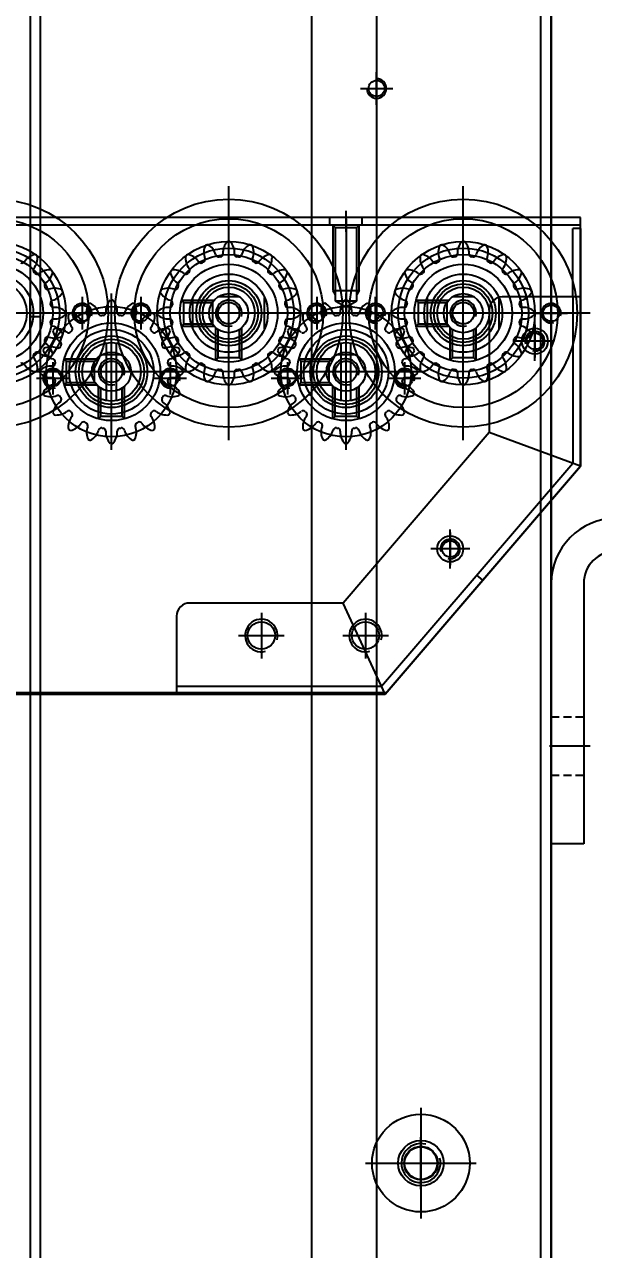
# Model space of a CAD drawing. Header units: inches. Extents: x 0 to 77285, y -118 to 40065.
# Drawn here: x 16984.3 to 17071.6, y 25537.3 to 25725.4 of the extents above; entities that cross this region are included whole.
import ezdxf

# ---------------------------------------------------------------- set-up
doc = ezdxf.new("R2010")
doc.units = ezdxf.units.IN
doc.header["$LTSCALE"] = 5
doc.header["$MEASUREMENT"] = 0
doc.linetypes.add('CENTER', pattern=[2, 1.25, -0.25, 0.25, -0.25])
doc.linetypes.add('HIDDEN', pattern=[0.375, 0.25, -0.125])
for name, color, linetype in [('11', 1, 'CENTER'), ('22', 2, 'HIDDEN'), ('A', 8, 'Continuous')]:
    doc.layers.add(name, color=color, linetype=linetype)
doc.styles.add('SCI', font='')
doc.styles.get('SCI').set_extended_font_data('Gulim')
doc.dimstyles.new('SCH', dxfattribs={"dimtxt": 2.5, "dimasz": 2, "dimexe": 1.25, "dimexo": 0.625, "dimtad": 1, "dimdec": 8, "dimtxsty": 'SCI', "dimcen": 2.5, "dimclrd": 4, "dimclre": 4, "dimclrt": 7, "dimadec": 8, "dimazin": 2, "dimtfac": 1, "dimtdec": 8, "dimtmove": 0, "dimatfit": 3, "dimfxl": 1, "dimarcsym": 0})

# ---------------------------------------------------------------- blocks, each defined once
blk = doc.blocks.new('A$Cc399747e')
at = {"ltscale": 5}
for p, q in [((218.29, 33), (218.29, 1419)), ((218.29, 1381), (218.29, 71)), ((219.89, 1381), (219.89, 71)), ((298.29, 71), (298.29, 1381)), ((245.09, 71), (245.09, 1111)), ((296.69, 1101), (296.69, 71)), ((255.09, 71), (255.09, 1096)), ((238.29, 717.5), (238.29, 734.5)), ((238.29, 730), (238.29, 722)), ((246.79, 726), (229.79, 726)), ((242.29, 726), (234.29, 726)), ((298.29, 596), (296.69, 596)), ((245.09, 563.5), (245.09, 558.5)), ((247.59, 561), (242.59, 561))]:
    blk.add_line(p, q, dxfattribs=at)
at = {"ltscale": 3}
for p, q in [((243.79, 654), (213.79, 619)), ((243.63, 653.8), (302.8, 653.8)), ((1040.8, 654), (243.8, 654)), ((246.79, 641.5), (246.79, 648.5)), ((262.79, 641.5), (262.79, 648.5)), ((250.29, 645), (243.29, 645)), ((266.29, 645), (259.29, 645)), ((213.79, 619), (213.79, 582)), ((213.79, 619), (213.79, 580.8)), ((249.79, 612), (249.79, 597)), ((285.79, 612), (285.79, 597)), ((231.79, 608.5), (231.79, 582.5)), ((240.79, 603), (240.79, 608)), ((258.79, 603), (258.79, 608)), ((267.79, 608.5), (267.79, 582.5)), ((276.79, 603), (276.79, 608)), ((294.8, 603), (294.8, 608)), ((243.29, 605.5), (238.29, 605.5)), ((242.29, 604.5), (257.29, 604.5)), ((261.29, 605.5), (256.29, 605.5)), ((279.29, 605.5), (274.29, 605.5)), ((278.3, 604.5), (293.3, 604.5)), ((297.3, 605.5), (292.3, 605.5)), ((218.29, 593), (218.29, 598)), ((245.29, 593), (245.29, 598)), ((254.29, 593), (254.29, 598)), ((281.29, 593), (281.29, 598)), ((290.3, 593), (290.3, 598)), ((220.79, 595.5), (215.79, 595.5)), ((218.79, 595.5), (244.79, 595.5)), ((247.79, 595.5), (242.79, 595.5)), ((249.79, 594.55), (248.14, 593.6)), ((249.79, 581), (249.79, 595.55)), ((251.44, 593.6), (249.79, 594.55)), ((256.79, 595.5), (251.79, 595.5)), ((254.79, 595.5), (280.79, 595.5)), ((283.79, 595.5), (278.79, 595.5)), ((292.8, 595.5), (287.8, 595.5)), ((290.8, 595.5), (316.8, 595.5)), ((247.79, 592), (248.14, 592.61)), ((251.44, 593.6), (248.14, 593.6)), ((248.14, 593.6), (248.14, 582.35)), ((251.44, 582.35), (251.44, 593.6)), ((251.79, 592), (251.44, 592.61)), ((251.79, 592), (247.79, 592)), ((247.79, 592), (247.79, 582)), ((251.79, 582), (251.79, 592)), ((213.8, 582), (1040.8, 582)), ((213.8, 582), (1040.8, 582)), ((248.14, 582.35), (247.79, 582)), ((251.44, 582.35), (248.14, 582.35)), ((251.79, 582), (251.44, 582.35)), ((213.8, 580.8), (1040.8, 580.8))]:
    blk.add_line(p, q, dxfattribs=at)
for p, q in [((213.79, 619), (243.79, 654)), ((243.62, 653.8), (213.79, 619)), ((214.99, 618.56), (244.34, 652.8)), ((243.79, 654), (250.23, 640)), ((243.79, 654), (275.79, 654)), ((244.34, 652.8), (275.79, 652.8)), ((275.79, 642), (275.79, 654)), ((227.79, 613.82), (250.23, 640)), ((250.23, 640), (273.79, 640)), ((228.79, 636.49), (229.7, 635.71)), ((233.79, 634.7), (233.79, 628.7)), ((233.79, 629.2), (233.79, 634.2)), ((230.79, 631.7), (236.79, 631.7)), ((231.29, 631.7), (236.29, 631.7)), ((213.79, 619), (227.79, 613.82)), ((213.79, 582.5), (213.79, 619)), ((214.99, 593), (214.99, 618.56)), ((249.79, 616.5), (249.79, 592.5)), ((285.79, 616.5), (285.79, 592.5)), ((227.79, 595), (227.79, 613.82)), ((231.79, 615), (231.79, 576)), ((267.79, 615), (267.79, 576)), ((247.79, 611.73), (247.79, 606.74)), ((247.79, 611.73), (248.14, 611.38)), ((248.14, 611.38), (251.44, 611.38)), ((248.14, 611.38), (248.14, 607.09)), ((251.79, 611.73), (251.44, 611.38)), ((251.44, 611.38), (251.44, 607.09)), ((251.79, 611.73), (251.79, 606.74)), ((283.79, 611.73), (283.79, 606.74)), ((283.79, 611.73), (284.14, 611.38)), ((284.14, 611.38), (287.44, 611.38)), ((284.14, 611.38), (284.14, 607.09)), ((287.79, 611.73), (287.44, 611.38)), ((287.44, 611.38), (287.44, 607.09)), ((287.79, 611.73), (287.79, 606.74)), ((249.79, 610), (249.79, 599)), ((285.79, 610), (285.79, 599)), ((249.04, 608.94), (249.04, 600.06)), ((250.54, 608.94), (250.54, 600.06)), ((285.04, 608.94), (285.04, 600.06)), ((286.54, 608.94), (286.54, 600.06)), ((231.79, 607.5), (231.79, 583.5)), ((248.14, 607.09), (247.79, 606.74)), ((248.14, 607.09), (248.27, 607.09)), ((251.31, 607.09), (251.44, 607.09)), ((251.44, 607.09), (251.79, 606.74)), ((257.02, 606.5), (252.03, 606.5)), ((252.38, 606.15), (252.03, 606.5)), ((252.38, 606.15), (252.38, 606.02)), ((256.67, 606.15), (252.38, 606.15)), ((252.43, 603.08), (252.43, 605.92)), ((257.02, 606.5), (256.67, 606.15)), ((256.67, 606.15), (256.67, 602.85)), ((267.79, 607.5), (267.79, 583.5)), ((284.14, 607.09), (283.79, 606.74)), ((284.14, 607.09), (284.27, 607.09)), ((287.31, 607.09), (287.44, 607.09)), ((287.44, 607.09), (287.79, 606.74)), ((293.03, 606.5), (288.03, 606.5)), ((288.38, 606.15), (288.03, 606.5)), ((288.38, 606.15), (288.38, 606.02)), ((292.68, 606.15), (288.38, 606.15)), ((288.44, 603.08), (288.44, 605.92)), ((293.03, 606.5), (292.68, 606.15)), ((292.68, 606.15), (292.68, 602.85)), ((237.79, 604.5), (261.79, 604.5)), ((244.29, 604.5), (255.29, 604.5)), ((273.8, 604.5), (297.8, 604.5)), ((280.3, 604.5), (291.3, 604.5)), ((220.79, 602.8), (220.79, 596.8)), ((220.79, 597.3), (220.79, 602.3)), ((229.79, 602.73), (229.79, 597.74)), ((229.79, 602.73), (230.14, 602.38)), ((230.14, 602.38), (233.44, 602.38)), ((230.14, 602.38), (230.14, 598.09)), ((233.79, 602.73), (233.44, 602.38)), ((233.44, 602.38), (233.44, 598.09)), ((233.79, 602.73), (233.79, 597.74)), ((252.38, 602.85), (252.03, 602.5)), ((257.02, 602.5), (252.03, 602.5)), ((252.38, 602.98), (252.38, 602.85)), ((256.67, 602.85), (252.38, 602.85)), ((257.02, 602.5), (256.67, 602.85)), ((265.79, 602.73), (265.79, 597.74)), ((265.79, 602.73), (266.14, 602.38)), ((266.14, 602.38), (269.44, 602.38)), ((266.14, 602.38), (266.14, 598.09)), ((269.79, 602.73), (269.44, 602.38)), ((269.44, 602.38), (269.44, 598.09)), ((269.79, 602.73), (269.79, 597.74)), ((288.38, 602.85), (288.03, 602.5)), ((293.03, 602.5), (288.03, 602.5)), ((288.38, 602.98), (288.38, 602.85)), ((292.68, 602.85), (288.38, 602.85)), ((293.03, 602.5), (292.68, 602.85)), ((251.22, 601.86), (248.37, 601.86)), ((287.22, 601.86), (284.37, 601.86)), ((217.79, 599.8), (223.79, 599.8)), ((218.29, 599.8), (223.29, 599.8)), ((226.29, 597.9), (226.29, 593.1)), ((230.14, 598.09), (229.79, 597.74)), ((230.14, 598.09), (230.27, 598.09)), ((233.31, 598.09), (233.44, 598.09)), ((233.44, 598.09), (233.79, 597.74)), ((239.02, 597.5), (234.03, 597.5)), ((234.38, 597.15), (234.03, 597.5)), ((234.29, 593.84), (234.29, 597.16)), ((234.38, 597.15), (234.38, 597.02)), ((238.67, 597.15), (234.38, 597.15)), ((237.29, 597.9), (237.29, 593.1)), ((239.02, 597.5), (238.67, 597.15)), ((238.67, 597.15), (238.67, 593.85)), ((262.29, 597.9), (262.29, 593.1)), ((266.14, 598.09), (265.79, 597.74)), ((266.14, 598.09), (266.27, 598.09)), ((269.31, 598.09), (269.44, 598.09)), ((269.44, 598.09), (269.79, 597.74)), ((275.02, 597.5), (270.03, 597.5)), ((270.38, 597.15), (270.03, 597.5)), ((270.29, 593.84), (270.29, 597.16)), ((270.38, 597.15), (270.38, 597.02)), ((274.67, 597.15), (270.38, 597.15)), ((273.29, 597.9), (273.29, 593.1)), ((275.02, 597.5), (274.67, 597.15)), ((274.67, 597.15), (274.67, 593.85)), ((298.3, 597.9), (298.3, 593.1)), ((212.29, 595.5), (251.29, 595.5)), ((219.79, 595.5), (243.79, 595.5)), ((248.29, 595.5), (287.29, 595.5)), ((255.79, 595.5), (279.79, 595.5)), ((284.3, 595.5), (323.3, 595.5)), ((291.8, 595.5), (315.8, 595.5)), ((213.79, 593), (225.79, 593)), ((214.99, 593), (214.99, 582.5)), ((230.13, 593), (233.45, 593)), ((234.38, 593.85), (234.03, 593.5)), ((239.02, 593.5), (234.03, 593.5)), ((234.38, 593.98), (234.38, 593.85)), ((238.67, 593.85), (234.38, 593.85)), ((239.02, 593.5), (238.67, 593.85)), ((266.13, 593), (269.45, 593)), ((270.38, 593.85), (270.03, 593.5)), ((275.02, 593.5), (270.03, 593.5)), ((270.38, 593.98), (270.38, 593.85)), ((274.67, 593.85), (270.38, 593.85)), ((275.02, 593.5), (274.67, 593.85)), ((213.79, 582.5), (214.99, 582.5)), ((247.29, 582), (247.29, 580.8)), ((249.79, 583), (249.79, 579.8)), ((252.29, 582), (252.29, 580.8))]:
    blk.add_line(p, q)
at = {"ltscale": 5}
for centre, radius in [((238.29, 726), 7.5), ((238.29, 726), 3.5), ((238.29, 726), 2.58), ((238.29, 726), 2.5), ((245.09, 561), 1.23)]:
    blk.add_circle(centre, radius, dxfattribs=at)
at = {"ltscale": 3}
for centre, radius in [((246.79, 645), 2.1), ((262.79, 645), 2.1), ((249.79, 604.5), 6.5), ((249.79, 604.5), 5.5), ((285.8, 604.5), 6.5), ((285.8, 604.5), 5.5), ((231.79, 595.5), 11), ((240.79, 605.5), 1.25), ((267.79, 595.5), 11), ((258.79, 605.5), 1.25), ((276.79, 605.5), 1.25), ((303.8, 595.5), 11), ((294.8, 605.5), 1.25), ((231.79, 595.5), 9), ((267.79, 595.5), 9), ((303.8, 595.5), 9), ((218.29, 595.5), 1.25), ((245.29, 595.5), 1.25), ((254.29, 595.5), 1.25), ((281.29, 595.5), 1.25), ((290.3, 595.5), 1.25)]:
    blk.add_circle(centre, radius, dxfattribs=at)
for centre, radius in [((233.79, 631.7), 2), ((233.79, 631.7), 1.25), ((249.79, 604.5), 10), ((285.8, 604.5), 10), ((231.79, 595.5), 17.5), ((249.79, 604.5), 7.5), ((267.79, 595.5), 17.5), ((285.8, 604.5), 7.5), ((303.8, 595.5), 17.5), ((231.79, 595.5), 14.5), ((249.79, 604.5), 5), ((267.79, 595.5), 14.5), ((285.8, 604.5), 5), ((303.8, 595.5), 14.5), ((249.79, 604.5), 4.5), ((249.79, 604.5), 4.5), ((285.8, 604.5), 4.5), ((285.8, 604.5), 4.5), ((249.79, 604.5), 3), ((249.79, 604.5), 3), ((249.79, 604.5), 1.65), ((285.8, 604.5), 3), ((285.8, 604.5), 3), ((285.79, 604.5), 1.65), ((231.79, 595.5), 10), ((267.79, 595.5), 10), ((303.8, 595.5), 10), ((231.79, 595.5), 7.5), ((267.79, 595.5), 7.5), ((303.8, 595.5), 7.5), ((220.79, 599.8), 2), ((220.79, 599.8), 1.25), ((231.79, 595.5), 6), ((231.79, 595.5), 5), ((231.79, 595.5), 4.5), ((267.79, 595.5), 6), ((267.79, 595.5), 5), ((267.79, 595.5), 4.5), ((303.8, 595.5), 6), ((303.8, 595.5), 5), ((231.79, 595.5), 4), ((231.79, 595.5), 3), ((231.79, 595.5), 3), ((267.79, 595.5), 4), ((267.79, 595.5), 3), ((267.79, 595.5), 3), ((231.79, 595.5), 1.65), ((267.79, 595.5), 1.65)]:
    blk.add_circle(centre, radius)
at = {"ltscale": 5}
for centre, radius, start, end in [((238.29, 726), 3, 255, 195), ((245.09, 561), 1.5, 0, 270)]:
    blk.add_arc(centre, radius, start, end, dxfattribs=at)
at = {"ltscale": 3}
for centre, radius in [((246.79, 645), 2.5), ((262.79, 645), 2.5), ((240.79, 605.5), 1.5), ((258.79, 605.5), 1.5), ((276.79, 605.5), 1.5), ((294.8, 605.5), 1.5), ((218.29, 595.5), 1.5), ((245.29, 595.5), 1.5), ((254.29, 595.5), 1.5), ((281.29, 595.5), 1.5), ((290.3, 595.5), 1.5)]:
    blk.add_arc(centre, radius, 165, 105, dxfattribs=at)
for centre, radius, start, end in [((273.79, 642), 2, 270, 0), ((233.79, 631.7), 1.5, 75, 15), ((251.4, 613.76), 2.5, 135.8655, 183.1579), ((249.79, 604.5), 11, 90, 90.9494), ((249.79, 604.5), 11, 89.0506, 90), ((248.18, 613.76), 2.5, 356.8421, 44.1345), ((287.4, 613.76), 2.5, 135.8655, 183.1579), ((285.79, 604.5), 11, 90, 90.9494), ((285.79, 604.5), 11, 89.0506, 90), ((284.18, 613.76), 2.5, 356.8421, 44.1345), ((245.65, 612.94), 2.5, 171.8655, 219.1579), ((249.79, 604.5), 11, 126, 126.9494), ((249.79, 604.5), 11, 125.0506, 126), ((243.05, 611.04), 2.5, 32.8421, 80.1345), ((248.46, 613.8), 2.5, 153.8655, 201.1579), ((249.79, 604.5), 11, 108, 108.9494), ((249.79, 604.5), 11, 107.0506, 108), ((245.4, 612.81), 2.5, 14.8421, 62.1345), ((248.24, 613.56), 0.442, 194.8421, 279.711), ((249.79, 604.5), 8.75, 98.289, 99), ((248.47, 613.6), 0.442, 278.289, 3.1579), ((251.12, 613.6), 0.442, 176.8421, 261.711), ((249.79, 604.5), 8.75, 81, 81.711), ((251.34, 613.56), 0.442, 260.289, 345.1579), ((254.19, 612.81), 2.5, 117.8655, 165.1579), ((249.79, 604.5), 11, 72, 72.9494), ((249.79, 604.5), 11, 71.0506, 72), ((251.12, 613.8), 2.5, 338.8421, 26.1345), ((256.54, 611.04), 2.5, 99.8655, 147.1579), ((253.93, 612.94), 2.5, 320.8421, 8.1345), ((249.79, 604.5), 11, 54, 54.9494), ((249.79, 604.5), 11, 53.0506, 54), ((281.65, 612.94), 2.5, 171.8655, 219.1579), ((285.79, 604.5), 11, 126, 126.9494), ((285.79, 604.5), 11, 125.0506, 126), ((279.05, 611.04), 2.5, 32.8421, 80.1345), ((284.46, 613.8), 2.5, 153.8655, 201.1579), ((285.79, 604.5), 11, 108, 108.9494), ((285.79, 604.5), 11, 107.0506, 108), ((281.4, 612.81), 2.5, 14.8421, 62.1345), ((284.24, 613.56), 0.442, 194.8421, 279.711), ((285.79, 604.5), 8.75, 98.289, 99), ((284.47, 613.6), 0.442, 278.289, 3.1579), ((287.12, 613.6), 0.442, 176.8421, 261.711), ((285.79, 604.5), 8.75, 81, 81.711), ((287.34, 613.56), 0.442, 260.289, 345.1579), ((290.19, 612.81), 2.5, 117.8655, 165.1579), ((285.8, 604.5), 11, 72, 72.9494), ((285.8, 604.5), 11, 71.0506, 72), ((287.12, 613.8), 2.5, 338.8421, 26.1345), ((292.54, 611.04), 2.5, 99.8655, 147.1579), ((289.93, 612.94), 2.5, 320.8421, 8.1345), ((285.8, 604.5), 11, 54, 54.9494), ((285.8, 604.5), 11, 53.0506, 54), ((243.37, 611.08), 0.442, 314.289, 39.1579), ((245.52, 612.64), 0.442, 212.8421, 297.711), ((249.79, 604.5), 8.75, 117, 117.711), ((249.79, 604.5), 8.75, 116.289, 117), ((245.72, 612.74), 0.442, 296.289, 21.1579), ((249.79, 604.5), 8.75, 99, 99.711), ((249.79, 604.5), 8.75, 80.289, 81), ((253.86, 612.74), 0.442, 158.8421, 243.711), ((249.79, 604.5), 8.75, 63, 63.711), ((249.79, 604.5), 8.75, 62.289, 63), ((254.07, 612.64), 0.442, 242.289, 327.1579), ((256.21, 611.08), 0.442, 140.8421, 225.711), ((279.37, 611.08), 0.442, 314.289, 39.1579), ((281.52, 612.64), 0.442, 212.8421, 297.711), ((285.79, 604.5), 8.75, 117, 117.711), ((285.79, 604.5), 8.75, 116.289, 117), ((281.72, 612.74), 0.442, 296.289, 21.1579), ((285.79, 604.5), 8.75, 99, 99.711), ((285.79, 604.5), 8.75, 80.289, 81), ((289.87, 612.74), 0.442, 158.8421, 243.711), ((285.8, 604.5), 8.75, 63, 63.711), ((285.8, 604.5), 8.75, 62.289, 63), ((290.07, 612.64), 0.442, 242.289, 327.1579), ((292.22, 611.08), 0.442, 140.8421, 225.711), ((249.79, 604.5), 11, 144, 144.9494), ((243.25, 611.25), 2.5, 189.8655, 237.1579), ((249.79, 604.5), 11, 143.0506, 144), ((241.35, 608.64), 2.5, 50.8421, 98.1345), ((243.21, 610.92), 0.442, 230.8421, 315.711), ((249.79, 604.5), 8.75, 135, 135.711), ((249.79, 604.5), 8.75, 134.289, 135), ((249.79, 604.5), 8.75, 45, 45.711), ((249.79, 604.5), 8.75, 44.289, 45), ((256.37, 610.92), 0.442, 224.289, 309.1579), ((258.23, 608.64), 2.5, 81.8655, 129.1579), ((256.33, 611.25), 2.5, 302.8421, 350.1345), ((249.79, 604.5), 11, 36, 36.9494), ((249.79, 604.5), 11, 35.0506, 36), ((285.79, 604.5), 11, 144, 144.9494), ((279.25, 611.25), 2.5, 189.8655, 237.1579), ((285.79, 604.5), 11, 143.0506, 144), ((277.35, 608.64), 2.5, 50.8421, 98.1345), ((279.21, 610.92), 0.442, 230.8421, 315.711), ((285.79, 604.5), 8.75, 135, 135.711), ((285.79, 604.5), 8.75, 134.289, 135), ((285.8, 604.5), 8.75, 45, 45.711), ((285.8, 604.5), 8.75, 44.289, 45), ((292.38, 610.92), 0.442, 224.289, 309.1579), ((294.23, 608.64), 2.5, 81.8655, 129.1579), ((292.34, 611.25), 2.5, 302.8421, 350.1345), ((285.8, 604.5), 11, 36, 36.9494), ((285.8, 604.5), 11, 35.0506, 36), ((249.79, 604.5), 11, 162, 162.9494), ((241.49, 608.89), 2.5, 207.8655, 255.1579), ((249.79, 604.5), 11, 161.0506, 162), ((240.49, 605.83), 2.5, 68.8421, 116.1345), ((241.55, 608.57), 0.442, 248.8421, 333.711), ((241.65, 608.77), 0.442, 332.289, 57.1579), ((249.79, 604.5), 8.75, 153, 153.711), ((249.79, 604.5), 8.75, 152.289, 153), ((257.93, 608.77), 0.442, 122.8421, 207.711), ((249.79, 604.5), 8.75, 27, 27.711), ((249.79, 604.5), 8.75, 26.289, 27), ((258.03, 608.57), 0.442, 206.289, 291.1579), ((259.09, 605.83), 2.5, 63.8655, 111.1579), ((258.1, 608.89), 2.5, 284.8421, 332.1345), ((249.79, 604.5), 11, 18, 18.9494), ((249.79, 604.5), 11, 17.0506, 18), ((285.79, 604.5), 11, 162, 162.9494), ((277.49, 608.89), 2.5, 207.8655, 255.1579), ((285.79, 604.5), 11, 161.0506, 162), ((276.49, 605.83), 2.5, 68.8421, 116.1345), ((277.55, 608.57), 0.442, 248.8421, 333.711), ((277.65, 608.77), 0.442, 332.289, 57.1579), ((285.79, 604.5), 8.75, 153, 153.711), ((285.79, 604.5), 8.75, 152.289, 153), ((293.93, 608.77), 0.442, 122.8421, 207.711), ((285.8, 604.5), 8.75, 27, 27.711), ((285.8, 604.5), 8.75, 26.289, 27), ((294.04, 608.57), 0.442, 206.289, 291.1579), ((295.1, 605.83), 2.5, 63.8655, 111.1579), ((294.1, 608.89), 2.5, 284.8421, 332.1345), ((285.8, 604.5), 11, 18, 18.9494), ((285.8, 604.5), 11, 17.0506, 18), ((230.46, 604.8), 2.5, 153.8655, 201.1579), ((231.79, 595.5), 11, 108, 108.9494), ((231.79, 595.5), 11, 107.0506, 108), ((227.4, 603.81), 2.5, 14.8421, 62.1345), ((233.4, 604.76), 2.5, 135.8655, 183.1579), ((231.79, 595.5), 11, 90, 90.9494), ((231.79, 595.5), 11, 89.0506, 90), ((230.18, 604.76), 2.5, 356.8421, 44.1345), ((236.19, 603.81), 2.5, 117.8655, 165.1579), ((231.79, 595.5), 11, 72, 72.9494), ((231.79, 595.5), 11, 71.0506, 72), ((233.12, 604.8), 2.5, 338.8421, 26.1345), ((240.7, 605.83), 0.442, 266.8421, 351.711), ((240.73, 606.05), 0.442, 350.289, 75.1579), ((249.79, 604.5), 8.75, 171, 171.711), ((249.79, 604.5), 8.75, 170.289, 171), ((249.79, 604.5), 2, 165, 105), ((258.85, 606.05), 0.442, 104.8421, 189.711), ((249.79, 604.5), 8.75, 9, 9.711), ((249.79, 604.5), 8.75, 8.289, 9), ((258.89, 605.83), 0.442, 188.289, 273.1579), ((266.46, 604.8), 2.5, 153.8655, 201.1579), ((267.79, 595.5), 11, 108, 108.9494), ((267.79, 595.5), 11, 107.0506, 108), ((263.4, 603.81), 2.5, 14.8421, 62.1345), ((269.4, 604.76), 2.5, 135.8655, 183.1579), ((267.79, 595.5), 11, 90, 90.9494), ((267.79, 595.5), 11, 89.0506, 90), ((266.18, 604.76), 2.5, 356.8421, 44.1345), ((272.19, 603.81), 2.5, 117.8655, 165.1579), ((267.79, 595.5), 11, 72, 72.9494), ((267.79, 595.5), 11, 71.0506, 72), ((269.12, 604.8), 2.5, 338.8421, 26.1345), ((276.7, 605.83), 0.442, 266.8421, 351.711), ((276.73, 606.05), 0.442, 350.289, 75.1579), ((285.79, 604.5), 8.75, 171, 171.711), ((285.79, 604.5), 8.75, 170.289, 171), ((285.79, 604.5), 2, 165, 105), ((294.86, 606.05), 0.442, 104.8421, 189.711), ((285.8, 604.5), 8.75, 9, 9.711), ((285.8, 604.5), 8.75, 8.289, 9), ((294.89, 605.83), 0.442, 188.289, 273.1579), ((227.65, 603.94), 2.5, 171.8655, 219.1579), ((231.79, 595.5), 11, 126, 126.9494), ((231.79, 595.5), 11, 125.0506, 126), ((225.05, 602.04), 2.5, 32.8421, 80.1345), ((227.72, 603.74), 0.442, 296.289, 21.1579), ((230.24, 604.56), 0.442, 194.8421, 279.711), ((231.79, 595.5), 8.75, 99, 99.711), ((231.79, 595.5), 8.75, 98.289, 99), ((230.47, 604.6), 0.442, 278.289, 3.1579), ((233.12, 604.6), 0.442, 176.8421, 261.711), ((231.79, 595.5), 8.75, 81, 81.711), ((231.79, 595.5), 8.75, 80.289, 81), ((233.34, 604.56), 0.442, 260.289, 345.1579), ((235.86, 603.74), 0.442, 158.8421, 243.711), ((238.54, 602.04), 2.5, 99.8655, 147.1579), ((235.93, 603.94), 2.5, 320.8421, 8.1345), ((231.79, 595.5), 11, 54, 54.9494), ((231.79, 595.5), 11, 53.0506, 54), ((240.53, 602.89), 2.5, 86.8421, 134.1345), ((249.79, 604.5), 11, 179.0506, 180), ((249.79, 604.5), 11, 180, 180.9494), ((240.53, 606.11), 2.5, 225.8655, 273.1579), ((259.05, 602.89), 2.5, 45.8655, 93.1579), ((259.05, 606.11), 2.5, 266.8421, 314.1345), ((249.79, 604.5), 11, 360, 0.9494), ((249.79, 604.5), 11, 359.0506, 0), ((263.65, 603.94), 2.5, 171.8655, 219.1579), ((267.79, 595.5), 11, 126, 126.9494), ((267.79, 595.5), 11, 125.0506, 126), ((261.05, 602.04), 2.5, 32.8421, 80.1345), ((263.72, 603.74), 0.442, 296.289, 21.1579), ((266.24, 604.56), 0.442, 194.8421, 279.711), ((267.79, 595.5), 8.75, 99, 99.711), ((267.79, 595.5), 8.75, 98.289, 99), ((266.47, 604.6), 0.442, 278.289, 3.1579), ((269.12, 604.6), 0.442, 176.8421, 261.711), ((267.79, 595.5), 8.75, 81, 81.711), ((267.79, 595.5), 8.75, 80.289, 81), ((269.34, 604.56), 0.442, 260.289, 345.1579), ((271.86, 603.74), 0.442, 158.8421, 243.711), ((274.54, 602.04), 2.5, 99.8655, 147.1579), ((271.93, 603.94), 2.5, 320.8421, 8.1345), ((267.79, 595.5), 11, 54, 54.9494), ((267.79, 595.5), 11, 53.0506, 54), ((276.53, 602.89), 2.5, 86.8421, 134.1345), ((285.79, 604.5), 11, 179.0506, 180), ((285.79, 604.5), 11, 180, 180.9494), ((276.53, 606.11), 2.5, 225.8655, 273.1579), ((295.05, 602.89), 2.5, 45.8655, 93.1579), ((295.05, 606.11), 2.5, 266.8421, 314.1345), ((285.8, 604.5), 11, 360, 0.9494), ((285.8, 604.5), 11, 359.0506, 0), ((299.66, 603.94), 2.5, 171.8655, 219.1579), ((303.8, 595.5), 11, 126, 126.9494), ((303.8, 595.5), 11, 125.0506, 126), ((297.05, 602.04), 2.5, 32.8421, 80.1345), ((231.79, 595.5), 11, 144, 144.9494), ((231.79, 595.5), 11, 143.0506, 144), ((223.35, 599.64), 2.5, 50.8421, 98.1345), ((225.37, 602.08), 0.442, 314.289, 39.1579), ((227.52, 603.64), 0.442, 212.8421, 297.711), ((231.79, 595.5), 8.75, 117, 117.711), ((231.79, 595.5), 8.75, 116.289, 117), ((231.79, 595.5), 8.75, 63, 63.711), ((231.79, 595.5), 8.75, 62.289, 63), ((236.07, 603.64), 0.442, 242.289, 327.1579), ((238.21, 602.08), 0.442, 140.8421, 225.711), ((240.23, 599.64), 2.5, 81.8655, 129.1579), ((241.49, 600.11), 2.5, 104.8421, 152.1345), ((231.79, 595.5), 11, 36, 36.9494), ((240.7, 603.17), 0.442, 8.289, 93.1579), ((231.79, 595.5), 11, 35.0506, 36), ((240.73, 602.95), 0.442, 284.8421, 9.711), ((249.79, 604.5), 8.75, 188.289, 189), ((249.79, 604.5), 8.75, 189, 189.711), ((258.85, 602.95), 0.442, 170.289, 255.1579), ((249.79, 604.5), 8.75, 350.289, 351), ((249.79, 604.5), 8.75, 351, 351.711), ((258.89, 603.17), 0.442, 86.8421, 171.711), ((258.1, 600.11), 2.5, 27.8655, 75.1579), ((267.79, 595.5), 11, 144, 144.9494), ((267.79, 595.5), 11, 143.0506, 144), ((259.35, 599.64), 2.5, 50.8421, 98.1345), ((261.37, 602.08), 0.442, 314.289, 39.1579), ((263.52, 603.64), 0.442, 212.8421, 297.711), ((267.79, 595.5), 8.75, 117, 117.711), ((267.79, 595.5), 8.75, 116.289, 117), ((267.79, 595.5), 8.75, 63, 63.711), ((267.79, 595.5), 8.75, 62.289, 63), ((272.07, 603.64), 0.442, 242.289, 327.1579), ((274.21, 602.08), 0.442, 140.8421, 225.711), ((276.23, 599.64), 2.5, 81.8655, 129.1579), ((277.49, 600.11), 2.5, 104.8421, 152.1345), ((267.79, 595.5), 11, 36, 36.9494), ((276.7, 603.17), 0.442, 8.289, 93.1579), ((267.79, 595.5), 11, 35.0506, 36), ((276.73, 602.95), 0.442, 284.8421, 9.711), ((285.79, 604.5), 8.75, 188.289, 189), ((285.79, 604.5), 8.75, 189, 189.711), ((285.8, 604.5), 8.75, 350.289, 351), ((294.86, 602.95), 0.442, 170.289, 255.1579), ((285.8, 604.5), 8.75, 351, 351.711), ((294.89, 603.17), 0.442, 86.8421, 171.711), ((294.1, 600.11), 2.5, 27.8655, 75.1579), ((303.8, 595.5), 11, 144, 144.9494), ((303.8, 595.5), 11, 143.0506, 144), ((295.36, 599.64), 2.5, 50.8421, 98.1345), ((297.38, 602.08), 0.442, 314.289, 39.1579), ((299.52, 603.64), 0.442, 212.8421, 297.711), ((220.79, 599.8), 1.5, 75, 15), ((225.25, 602.25), 2.5, 189.8655, 237.1579), ((223.65, 599.77), 0.442, 332.289, 57.1579), ((225.21, 601.92), 0.442, 230.8421, 315.711), ((231.79, 595.5), 8.75, 135, 135.711), ((231.79, 595.5), 8.75, 134.289, 135), ((231.79, 595.5), 8.75, 45, 45.711), ((231.79, 595.5), 8.75, 44.289, 45), ((238.37, 601.92), 0.442, 224.289, 309.1579), ((249.79, 604.5), 11, 197.0506, 198), ((249.79, 604.5), 11, 198, 198.9494), ((240.49, 603.17), 2.5, 243.8655, 291.1579), ((239.93, 599.77), 0.442, 122.8421, 207.711), ((238.33, 602.25), 2.5, 302.8421, 350.1345), ((241.55, 600.43), 0.442, 26.289, 111.1579), ((241.65, 600.23), 0.442, 302.8421, 27.711), ((249.79, 604.5), 8.75, 206.289, 207), ((249.79, 604.5), 8.75, 207, 207.711), ((257.93, 600.23), 0.442, 152.289, 237.1579), ((249.79, 604.5), 8.75, 332.289, 333), ((249.79, 604.5), 8.75, 333, 333.711), ((258.03, 600.43), 0.442, 68.8421, 153.711), ((259.09, 603.17), 2.5, 248.8421, 296.1345), ((261.25, 602.25), 2.5, 189.8655, 237.1579), ((259.65, 599.77), 0.442, 332.289, 57.1579), ((249.79, 604.5), 11, 341.0506, 342), ((249.79, 604.5), 11, 342, 342.9494), ((261.21, 601.92), 0.442, 230.8421, 315.711), ((267.79, 595.5), 8.75, 135, 135.711), ((267.79, 595.5), 8.75, 134.289, 135), ((267.79, 595.5), 8.75, 45, 45.711), ((267.79, 595.5), 8.75, 44.289, 45), ((274.37, 601.92), 0.442, 224.289, 309.1579), ((285.79, 604.5), 11, 197.0506, 198), ((285.79, 604.5), 11, 198, 198.9494), ((276.49, 603.17), 2.5, 243.8655, 291.1579), ((275.93, 599.77), 0.442, 122.8421, 207.711), ((274.33, 602.25), 2.5, 302.8421, 350.1345), ((277.55, 600.43), 0.442, 26.289, 111.1579), ((277.65, 600.23), 0.442, 302.8421, 27.711), ((285.79, 604.5), 8.75, 206.289, 207), ((285.79, 604.5), 8.75, 207, 207.711), ((293.93, 600.23), 0.442, 152.289, 237.1579), ((285.8, 604.5), 8.75, 332.289, 333), ((285.8, 604.5), 8.75, 333, 333.711), ((294.04, 600.43), 0.442, 68.8421, 153.711), ((295.1, 603.17), 2.5, 248.8421, 296.1345), ((297.26, 602.25), 2.5, 189.8655, 237.1579), ((295.66, 599.77), 0.442, 332.289, 57.1579), ((285.8, 604.5), 11, 341.0506, 342), ((285.8, 604.5), 11, 342, 342.9494), ((297.22, 601.92), 0.442, 230.8421, 315.711), ((303.8, 595.5), 8.75, 135, 135.711), ((303.8, 595.5), 8.75, 134.289, 135), ((231.79, 595.5), 11, 162, 162.9494), ((223.49, 599.89), 2.5, 207.8655, 255.1579), ((231.79, 595.5), 11, 161.0506, 162), ((222.49, 596.83), 2.5, 68.8421, 116.1345), ((223.55, 599.57), 0.442, 248.8421, 333.711), ((231.79, 595.5), 8.75, 153, 153.711), ((231.79, 595.5), 8.75, 152.289, 153), ((231.79, 595.5), 8.75, 27, 27.711), ((231.79, 595.5), 8.75, 26.289, 27), ((240.03, 599.57), 0.442, 206.289, 291.1579), ((241.09, 596.83), 2.5, 63.8655, 111.1579), ((240.1, 599.89), 2.5, 284.8421, 332.1345), ((243.25, 597.75), 2.5, 122.8421, 170.1345), ((249.79, 604.5), 11, 215.0506, 216), ((241.35, 600.36), 2.5, 261.8655, 309.1579), ((231.79, 595.5), 11, 18, 18.9494), ((231.79, 595.5), 11, 17.0506, 18), ((243.21, 598.08), 0.442, 44.289, 129.1579), ((249.79, 604.5), 8.75, 224.289, 225), ((249.79, 604.5), 8.75, 225, 225.711), ((243.37, 597.92), 0.442, 320.8421, 45.711), ((256.21, 597.92), 0.442, 134.289, 219.1579), ((249.79, 604.5), 8.75, 314.289, 315), ((249.79, 604.5), 8.75, 315, 315.711), ((256.37, 598.08), 0.442, 50.8421, 135.711), ((258.23, 600.36), 2.5, 230.8421, 278.1345), ((267.79, 595.5), 11, 162, 162.9494), ((259.49, 599.89), 2.5, 207.8655, 255.1579), ((267.79, 595.5), 11, 161.0506, 162), ((258.49, 596.83), 2.5, 68.8421, 116.1345), ((256.33, 597.75), 2.5, 9.8655, 57.1579), ((249.79, 604.5), 11, 324, 324.9494), ((259.55, 599.57), 0.442, 248.8421, 333.711), ((267.79, 595.5), 8.75, 153, 153.711), ((267.79, 595.5), 8.75, 152.289, 153), ((267.79, 595.5), 8.75, 27, 27.711), ((267.79, 595.5), 8.75, 26.289, 27), ((276.03, 599.57), 0.442, 206.289, 291.1579), ((277.09, 596.83), 2.5, 63.8655, 111.1579), ((276.1, 599.89), 2.5, 284.8421, 332.1345), ((279.25, 597.75), 2.5, 122.8421, 170.1345), ((285.79, 604.5), 11, 215.0506, 216), ((277.35, 600.36), 2.5, 261.8655, 309.1579), ((267.79, 595.5), 11, 18, 18.9494), ((267.79, 595.5), 11, 17.0506, 18), ((279.21, 598.08), 0.442, 44.289, 129.1579), ((285.79, 604.5), 8.75, 224.289, 225), ((285.79, 604.5), 8.75, 225, 225.711), ((279.37, 597.92), 0.442, 320.8421, 45.711), ((292.22, 597.92), 0.442, 134.289, 219.1579), ((285.8, 604.5), 8.75, 314.289, 315), ((285.8, 604.5), 8.75, 315, 315.711), ((292.38, 598.08), 0.442, 50.8421, 135.711), ((294.23, 600.36), 2.5, 230.8421, 278.1345), ((303.8, 595.5), 11, 162, 162.9494), ((295.49, 599.89), 2.5, 207.8655, 255.1579), ((303.8, 595.5), 11, 161.0506, 162), ((294.49, 596.83), 2.5, 68.8421, 116.1345), ((292.34, 597.75), 2.5, 9.8655, 57.1579), ((285.8, 604.5), 11, 324, 324.9494), ((295.56, 599.57), 0.442, 248.8421, 333.711), ((303.8, 595.5), 8.75, 153, 153.711), ((303.8, 595.5), 8.75, 152.289, 153), ((222.53, 593.89), 2.5, 86.8421, 134.1345), ((222.7, 596.83), 0.442, 266.8421, 351.711), ((222.73, 597.05), 0.442, 350.289, 75.1579), ((231.79, 595.5), 8.75, 171, 171.711), ((231.79, 595.5), 8.75, 170.289, 171), ((231.79, 595.5), 2, 165, 105), ((240.85, 597.05), 0.442, 104.8421, 189.711), ((231.79, 595.5), 8.75, 9, 9.711), ((231.79, 595.5), 8.75, 8.289, 9), ((240.89, 596.83), 0.442, 188.289, 273.1579), ((249.79, 604.5), 11, 216, 216.9494), ((241.05, 593.89), 2.5, 45.8655, 93.1579), ((245.65, 596.06), 2.5, 140.8421, 188.1345), ((243.05, 597.96), 2.5, 279.8655, 327.1579), ((245.52, 596.36), 0.442, 62.289, 147.1579), ((249.79, 604.5), 8.75, 242.289, 243), ((249.79, 604.5), 8.75, 243, 243.711), ((245.72, 596.26), 0.442, 338.8421, 63.711), ((253.86, 596.26), 0.442, 116.289, 201.1579), ((249.79, 604.5), 8.75, 296.289, 297), ((249.79, 604.5), 8.75, 297, 297.711), ((254.07, 596.36), 0.442, 32.8421, 117.711), ((256.54, 597.96), 2.5, 212.8421, 260.1345), ((253.93, 596.06), 2.5, 351.8655, 39.1579), ((258.53, 593.89), 2.5, 86.8421, 134.1345), ((249.79, 604.5), 11, 323.0506, 324), ((258.7, 596.83), 0.442, 266.8421, 351.711), ((258.73, 597.05), 0.442, 350.289, 75.1579), ((267.79, 595.5), 8.75, 171, 171.711), ((267.79, 595.5), 8.75, 170.289, 171), ((267.79, 595.5), 2, 165, 105), ((276.85, 597.05), 0.442, 104.8421, 189.711), ((267.79, 595.5), 8.75, 9, 9.711), ((267.79, 595.5), 8.75, 8.289, 9), ((276.89, 596.83), 0.442, 188.289, 273.1579), ((285.79, 604.5), 11, 216, 216.9494), ((277.05, 593.89), 2.5, 45.8655, 93.1579), ((281.65, 596.06), 2.5, 140.8421, 188.1345), ((279.05, 597.96), 2.5, 279.8655, 327.1579), ((281.52, 596.36), 0.442, 62.289, 147.1579), ((285.79, 604.5), 8.75, 242.289, 243), ((285.79, 604.5), 8.75, 243, 243.711), ((281.72, 596.26), 0.442, 338.8421, 63.711), ((289.87, 596.26), 0.442, 116.289, 201.1579), ((285.8, 604.5), 8.75, 296.289, 297), ((285.8, 604.5), 8.75, 297, 297.711), ((290.07, 596.36), 0.442, 32.8421, 117.711), ((292.54, 597.96), 2.5, 212.8421, 260.1345), ((289.93, 596.06), 2.5, 351.8655, 39.1579), ((294.54, 593.89), 2.5, 86.8421, 134.1345), ((285.8, 604.5), 11, 323.0506, 324), ((294.7, 596.83), 0.442, 266.8421, 351.711), ((294.74, 597.05), 0.442, 350.289, 75.1579), ((303.8, 595.5), 8.75, 171, 171.711), ((303.8, 595.5), 8.75, 170.289, 171), ((231.79, 595.5), 11, 179.0506, 180), ((231.79, 595.5), 11, 180, 180.9494), ((222.53, 597.11), 2.5, 225.8655, 273.1579), ((222.7, 594.17), 0.442, 8.289, 93.1579), ((225.79, 595), 2, 270, 0), ((240.89, 594.17), 0.442, 86.8421, 171.711), ((241.05, 597.11), 2.5, 266.8421, 314.1345), ((231.79, 595.5), 11, 360, 0.9494), ((231.79, 595.5), 11, 359.0506, 0), ((249.79, 604.5), 11, 233.0506, 234), ((249.79, 604.5), 11, 234, 234.9494), ((248.46, 595.2), 2.5, 158.8421, 206.1345), ((245.4, 596.19), 2.5, 297.8655, 345.1579), ((248.24, 595.44), 0.442, 80.289, 165.1579), ((249.79, 604.5), 8.75, 260.289, 261), ((249.79, 604.5), 8.75, 261, 261.711), ((248.47, 595.4), 0.442, 356.8421, 81.711), ((251.4, 595.24), 2.5, 176.8421, 224.1345), ((248.18, 595.24), 2.5, 315.8655, 3.1579), ((251.12, 595.4), 0.442, 98.289, 183.1579), ((249.79, 604.5), 8.75, 278.289, 279), ((249.79, 604.5), 8.75, 279, 279.711), ((251.34, 595.44), 0.442, 14.8421, 99.711), ((254.19, 596.19), 2.5, 194.8421, 242.1345), ((251.12, 595.2), 2.5, 333.8655, 21.1579), ((249.79, 604.5), 11, 305.0506, 306), ((249.79, 604.5), 11, 306, 306.9494), ((267.79, 595.5), 11, 179.0506, 180), ((267.79, 595.5), 11, 180, 180.9494), ((258.53, 597.11), 2.5, 225.8655, 273.1579), ((258.7, 594.17), 0.442, 8.289, 93.1579), ((276.89, 594.17), 0.442, 86.8421, 171.711), ((277.05, 597.11), 2.5, 266.8421, 314.1345), ((267.79, 595.5), 11, 360, 0.9494), ((267.79, 595.5), 11, 359.0506, 0), ((285.79, 604.5), 11, 233.0506, 234), ((285.79, 604.5), 11, 234, 234.9494), ((284.46, 595.2), 2.5, 158.8421, 206.1345), ((281.4, 596.19), 2.5, 297.8655, 345.1579), ((284.24, 595.44), 0.442, 80.289, 165.1579), ((285.79, 604.5), 8.75, 260.289, 261), ((285.79, 604.5), 8.75, 261, 261.711), ((284.47, 595.4), 0.442, 356.8421, 81.711), ((287.4, 595.24), 2.5, 176.8421, 224.1345), ((284.18, 595.24), 2.5, 315.8655, 3.1579), ((287.12, 595.4), 0.442, 98.289, 183.1579), ((285.79, 604.5), 8.75, 278.289, 279), ((285.79, 604.5), 8.75, 279, 279.711), ((287.34, 595.44), 0.442, 14.8421, 99.711), ((290.19, 596.19), 2.5, 194.8421, 242.1345), ((287.12, 595.2), 2.5, 333.8655, 21.1579), ((285.8, 604.5), 11, 305.0506, 306), ((285.8, 604.5), 11, 306, 306.9494), ((303.8, 595.5), 11, 179.0506, 180), ((303.8, 595.5), 11, 180, 180.9494), ((294.54, 597.11), 2.5, 225.8655, 273.1579), ((294.7, 594.17), 0.442, 8.289, 93.1579), ((223.49, 591.11), 2.5, 104.8421, 152.1345), ((222.73, 593.95), 0.442, 284.8421, 9.711), ((231.79, 595.5), 8.75, 188.289, 189), ((231.79, 595.5), 8.75, 189, 189.711), ((240.85, 593.95), 0.442, 170.289, 255.1579), ((231.79, 595.5), 8.75, 350.289, 351), ((231.79, 595.5), 8.75, 351, 351.711), ((240.1, 591.11), 2.5, 27.8655, 75.1579), ((249.79, 604.5), 11, 251.0506, 252), ((249.79, 604.5), 11, 252, 252.9494), ((249.79, 604.5), 11, 269.0506, 270), ((249.79, 604.5), 11, 270, 270.9494), ((249.79, 604.5), 11, 287.0506, 288), ((249.79, 604.5), 11, 288, 288.9494), ((259.49, 591.11), 2.5, 104.8421, 152.1345), ((258.73, 593.95), 0.442, 284.8421, 9.711), ((267.79, 595.5), 8.75, 188.289, 189), ((267.79, 595.5), 8.75, 189, 189.711), ((276.85, 593.95), 0.442, 170.289, 255.1579), ((267.79, 595.5), 8.75, 350.289, 351), ((267.79, 595.5), 8.75, 351, 351.711), ((276.1, 591.11), 2.5, 27.8655, 75.1579), ((285.79, 604.5), 11, 251.0506, 252), ((285.79, 604.5), 11, 252, 252.9494), ((285.79, 604.5), 11, 269.0506, 270), ((285.79, 604.5), 11, 270, 270.9494), ((285.8, 604.5), 11, 287.0506, 288), ((285.8, 604.5), 11, 288, 288.9494), ((295.49, 591.11), 2.5, 104.8421, 152.1345), ((294.74, 593.95), 0.442, 284.8421, 9.711), ((303.8, 595.5), 8.75, 188.289, 189), ((303.8, 595.5), 8.75, 189, 189.711), ((231.79, 595.5), 11, 197.0506, 198), ((231.79, 595.5), 11, 198, 198.9494), ((222.49, 594.17), 2.5, 243.8655, 291.1579), ((225.25, 588.75), 2.5, 122.8421, 170.1345), ((223.55, 591.43), 0.442, 26.289, 111.1579), ((223.65, 591.23), 0.442, 302.8421, 27.711), ((231.79, 595.5), 8.75, 206.289, 207), ((231.79, 595.5), 8.75, 207, 207.711), ((239.93, 591.23), 0.442, 152.289, 237.1579), ((231.79, 595.5), 8.75, 332.289, 333), ((231.79, 595.5), 8.75, 333, 333.711), ((240.03, 591.43), 0.442, 68.8421, 153.711), ((238.33, 588.75), 2.5, 9.8655, 57.1579), ((241.09, 594.17), 2.5, 248.8421, 296.1345), ((231.79, 595.5), 11, 341.0506, 342), ((231.79, 595.5), 11, 342, 342.9494), ((267.79, 595.5), 11, 197.0506, 198), ((267.79, 595.5), 11, 198, 198.9494), ((258.49, 594.17), 2.5, 243.8655, 291.1579), ((261.25, 588.75), 2.5, 122.8421, 170.1345), ((259.55, 591.43), 0.442, 26.289, 111.1579), ((259.65, 591.23), 0.442, 302.8421, 27.711), ((267.79, 595.5), 8.75, 206.289, 207), ((267.79, 595.5), 8.75, 207, 207.711), ((275.93, 591.23), 0.442, 152.289, 237.1579), ((267.79, 595.5), 8.75, 332.289, 333), ((267.79, 595.5), 8.75, 333, 333.711), ((276.03, 591.43), 0.442, 68.8421, 153.711), ((274.33, 588.75), 2.5, 9.8655, 57.1579), ((277.09, 594.17), 2.5, 248.8421, 296.1345), ((267.79, 595.5), 11, 341.0506, 342), ((267.79, 595.5), 11, 342, 342.9494), ((303.8, 595.5), 11, 197.0506, 198), ((303.8, 595.5), 11, 198, 198.9494), ((294.49, 594.17), 2.5, 243.8655, 291.1579), ((297.26, 588.75), 2.5, 122.8421, 170.1345), ((295.56, 591.43), 0.442, 26.289, 111.1579), ((295.66, 591.23), 0.442, 302.8421, 27.711), ((303.8, 595.5), 8.75, 206.289, 207), ((303.8, 595.5), 8.75, 207, 207.711), ((231.79, 595.5), 11, 215.0506, 216), ((231.79, 595.5), 11, 216, 216.9494), ((223.35, 591.36), 2.5, 261.8655, 309.1579), ((225.21, 589.08), 0.442, 44.289, 129.1579), ((231.79, 595.5), 8.75, 224.289, 225), ((231.79, 595.5), 8.75, 225, 225.711), ((225.37, 588.92), 0.442, 320.8421, 45.711), ((238.21, 588.92), 0.442, 134.289, 219.1579), ((231.79, 595.5), 8.75, 314.289, 315), ((231.79, 595.5), 8.75, 315, 315.711), ((238.37, 589.08), 0.442, 50.8421, 135.711), ((240.23, 591.36), 2.5, 230.8421, 278.1345), ((231.79, 595.5), 11, 323.0506, 324), ((231.79, 595.5), 11, 324, 324.9494), ((267.79, 595.5), 11, 215.0506, 216), ((267.79, 595.5), 11, 216, 216.9494), ((259.35, 591.36), 2.5, 261.8655, 309.1579), ((261.21, 589.08), 0.442, 44.289, 129.1579), ((267.79, 595.5), 8.75, 224.289, 225), ((267.79, 595.5), 8.75, 225, 225.711), ((261.37, 588.92), 0.442, 320.8421, 45.711), ((274.21, 588.92), 0.442, 134.289, 219.1579), ((267.79, 595.5), 8.75, 314.289, 315), ((267.79, 595.5), 8.75, 315, 315.711), ((274.37, 589.08), 0.442, 50.8421, 135.711), ((276.23, 591.36), 2.5, 230.8421, 278.1345), ((267.79, 595.5), 11, 323.0506, 324), ((267.79, 595.5), 11, 324, 324.9494), ((303.8, 595.5), 11, 215.0506, 216), ((303.8, 595.5), 11, 216, 216.9494), ((295.36, 591.36), 2.5, 261.8655, 309.1579), ((297.22, 589.08), 0.442, 44.289, 129.1579), ((303.8, 595.5), 8.75, 224.289, 225), ((303.8, 595.5), 8.75, 225, 225.711), ((297.38, 588.92), 0.442, 320.8421, 45.711), ((227.65, 587.06), 2.5, 140.8421, 188.1345), ((225.05, 588.96), 2.5, 279.8655, 327.1579), ((227.52, 587.36), 0.442, 62.289, 147.1579), ((231.79, 595.5), 8.75, 242.289, 243), ((231.79, 595.5), 8.75, 243, 243.711), ((227.72, 587.26), 0.442, 338.8421, 63.711), ((230.46, 586.2), 2.5, 158.8421, 206.1345), ((230.24, 586.44), 0.442, 80.289, 165.1579), ((231.79, 595.5), 8.75, 260.289, 261), ((231.79, 595.5), 8.75, 261, 261.711), ((230.47, 586.4), 0.442, 356.8421, 81.711), ((233.12, 586.4), 0.442, 98.289, 183.1579), ((231.79, 595.5), 8.75, 278.289, 279), ((231.79, 595.5), 8.75, 279, 279.711), ((233.34, 586.44), 0.442, 14.8421, 99.711), ((233.12, 586.2), 2.5, 333.8655, 21.1579), ((235.86, 587.26), 0.442, 116.289, 201.1579), ((231.79, 595.5), 8.75, 296.289, 297), ((231.79, 595.5), 8.75, 297, 297.711), ((236.07, 587.36), 0.442, 32.8421, 117.711), ((238.54, 588.96), 2.5, 212.8421, 260.1345), ((235.93, 587.06), 2.5, 351.8655, 39.1579), ((263.65, 587.06), 2.5, 140.8421, 188.1345), ((261.05, 588.96), 2.5, 279.8655, 327.1579), ((263.52, 587.36), 0.442, 62.289, 147.1579), ((267.79, 595.5), 8.75, 242.289, 243), ((267.79, 595.5), 8.75, 243, 243.711), ((263.72, 587.26), 0.442, 338.8421, 63.711), ((266.46, 586.2), 2.5, 158.8421, 206.1345), ((266.24, 586.44), 0.442, 80.289, 165.1579), ((267.79, 595.5), 8.75, 260.289, 261), ((267.79, 595.5), 8.75, 261, 261.711), ((266.47, 586.4), 0.442, 356.8421, 81.711), ((269.12, 586.4), 0.442, 98.289, 183.1579), ((267.79, 595.5), 8.75, 278.289, 279), ((267.79, 595.5), 8.75, 279, 279.711), ((269.34, 586.44), 0.442, 14.8421, 99.711), ((269.12, 586.2), 2.5, 333.8655, 21.1579), ((271.86, 587.26), 0.442, 116.289, 201.1579), ((267.79, 595.5), 8.75, 296.289, 297), ((267.79, 595.5), 8.75, 297, 297.711), ((272.07, 587.36), 0.442, 32.8421, 117.711), ((274.54, 588.96), 2.5, 212.8421, 260.1345), ((271.93, 587.06), 2.5, 351.8655, 39.1579), ((299.66, 587.06), 2.5, 140.8421, 188.1345), ((297.05, 588.96), 2.5, 279.8655, 327.1579), ((299.52, 587.36), 0.442, 62.289, 147.1579), ((231.79, 595.5), 11, 233.0506, 234), ((231.79, 595.5), 11, 234, 234.9494), ((231.79, 595.5), 11, 251.0506, 252), ((231.79, 595.5), 11, 252, 252.9494), ((227.4, 587.19), 2.5, 297.8655, 345.1579), ((233.4, 586.24), 2.5, 176.8421, 224.1345), ((230.18, 586.24), 2.5, 315.8655, 3.1579), ((236.19, 587.19), 2.5, 194.8421, 242.1345), ((231.79, 595.5), 11, 287.0506, 288), ((231.79, 595.5), 11, 288, 288.9494), ((231.79, 595.5), 11, 305.0506, 306), ((231.79, 595.5), 11, 306, 306.9494), ((267.79, 595.5), 11, 233.0506, 234), ((267.79, 595.5), 11, 234, 234.9494), ((267.79, 595.5), 11, 251.0506, 252), ((267.79, 595.5), 11, 252, 252.9494), ((263.4, 587.19), 2.5, 297.8655, 345.1579), ((269.4, 586.24), 2.5, 176.8421, 224.1345), ((266.18, 586.24), 2.5, 315.8655, 3.1579), ((272.19, 587.19), 2.5, 194.8421, 242.1345), ((267.79, 595.5), 11, 287.0506, 288), ((267.79, 595.5), 11, 288, 288.9494), ((267.79, 595.5), 11, 305.0506, 306), ((267.79, 595.5), 11, 306, 306.9494), ((303.8, 595.5), 11, 233.0506, 234), ((303.8, 595.5), 11, 234, 234.9494), ((231.79, 595.5), 11, 269.0506, 270), ((231.79, 595.5), 11, 270, 270.9494), ((267.79, 595.5), 11, 269.0506, 270), ((267.79, 595.5), 11, 270, 270.9494)]:
    blk.add_arc(centre, radius, start, end)
blk = doc.blocks.new('*D366')
at = {"color": 4, "lineweight": -2, "transparency": 16777216}
for p, q in [((12554.65, 23925.55), (12554.65, 28076.14)), ((17979.65, 23925.05), (17979.65, 28076.14)), ((12714.65, 27976.14), (17819.65, 27976.14))]:
    blk.add_line(p, q, dxfattribs=at)
at = {"color": 4, "transparency": 16777216}
for points in [[(12714.65, 28002.81), (12714.65, 27949.48), (12554.65, 27976.14)], [(17819.65, 28002.81), (17819.65, 27949.48), (17979.65, 27976.14)]]:
    blk.add_solid(points, dxfattribs=at)
at = {"layer": 'Defpoints', "color": 0, "transparency": 16777216}
for p in [(17979.65, 27976.14), (12554.65, 23875.55), (17979.65, 23875.05)]:
    blk.add_point(p, dxfattribs=at)
at = {"color": 7, "transparency": 16777216, "insert": (15267.15, 28128.81), "char_height": 200, "attachment_point": 5, "style": 'SCI'}
blk.add_mtext('5425', dxfattribs=at)
blk = doc.blocks.new('*D367')
at = {"color": 4, "lineweight": -2, "transparency": 16777216}
for p, q in [((12554.65, 23925.55), (12554.65, 29140.68)), ((21064.65, 23433.05), (21064.65, 29140.68)), ((12714.65, 29040.68), (20904.65, 29040.68))]:
    blk.add_line(p, q, dxfattribs=at)
at = {"color": 4, "transparency": 16777216}
for points in [[(12714.65, 29067.34), (12714.65, 29014.01), (12554.65, 29040.68)], [(20904.65, 29067.34), (20904.65, 29014.01), (21064.65, 29040.68)]]:
    blk.add_solid(points, dxfattribs=at)
at = {"layer": 'Defpoints', "color": 0, "transparency": 16777216}
for p in [(21064.65, 29040.68), (12554.65, 23875.55), (21064.65, 23383.05)]:
    blk.add_point(p, dxfattribs=at)
at = {"color": 7, "transparency": 16777216, "insert": (16809.65, 29193.47), "char_height": 200, "attachment_point": 5, "style": 'SCI'}
blk.add_mtext('8510', dxfattribs=at)
blk = doc.blocks.new('*D374')
at = {"color": 4, "lineweight": -2, "transparency": 16777216}
for p, q in [((12554.65, 23925.55), (12554.65, 30215.88)), ((37924.65, 23433.05), (37924.65, 30215.88)), ((12714.65, 30115.88), (37764.65, 30115.88))]:
    blk.add_line(p, q, dxfattribs=at)
at = {"color": 4, "transparency": 16777216}
for points in [[(12714.65, 30142.54), (12714.65, 30089.21), (12554.65, 30115.88)], [(37764.65, 30142.54), (37764.65, 30089.21), (37924.65, 30115.88)]]:
    blk.add_solid(points, dxfattribs=at)
at = {"layer": 'Defpoints', "color": 0, "transparency": 16777216}
for p in [(37924.65, 30115.88), (12554.65, 23875.55), (37924.65, 23383.05)]:
    blk.add_point(p, dxfattribs=at)
at = {"color": 7, "transparency": 16777216, "insert": (25239.65, 30268.54), "char_height": 200, "attachment_point": 5, "style": 'SCI'}
blk.add_mtext('25370', dxfattribs=at)
blk = doc.blocks.new('A$C0b4c8b3c')
for p, q in [((0, 0), (-100, 0)), ((0, 0), (0, -5)), ((0, -5), (-100, -5)), ((-110, -10), (-110, -50)), ((-105, -10), (-105, -50)), ((-105, -50), (-110, -50))]:
    blk.add_line(p, q)
for radius in [10, 5]:
    blk.add_arc((-100, -10), radius, 90, 180)
at = {"layer": '11'}
for p, q in [((-75, 1), (-75, -6)), ((-65, 1), (-65, -6)), ((-55, 1), (-55, -6)), ((-30, 1), (-30, -6)), ((-20, 1), (-20, -6)), ((-10, 1), (-10, -6)), ((-104, -35), (-111, -35))]:
    blk.add_line(p, q, dxfattribs=at)
at = {"layer": '22'}
for p, q in [((-79.5, -5), (-79.5, 0)), ((-50.5, 0), (-50.5, -5)), ((-34.5, -5), (-34.5, 0)), ((-5.5, 0), (-5.5, -5)), ((-110, -30.5), (-105, -30.5)), ((-105, -39.5), (-110, -39.5))]:
    blk.add_line(p, q, dxfattribs=at)
blk = doc.blocks.new('A$C9e661e0b')
blk.add_blockref('A$C0b4c8b3c', (-39.5, -196, 0))

msp = doc.modelspace()

# ---------------------------------------------------------------- block references
msp.add_blockref('A$C9e661e0b', (17214.6497809, 25845.5504763))
at = {"layer": 'A', "rotation": 180}
msp.add_blockref('A$Cc399747e', (17283.44187244, 26276.55060516), dxfattribs=at)

# ---------------------------------------------------------------- dimensions: what is measured, and where the dimension line sits
for base, p2, picture, middle in [((37924.649780898, 30115.8761734788), (37924.649780898, 23383.0504762948), '*D374', (25239.649780898, 30268.5392893244)), ((21064.649780898, 29040.6754827387), (21064.649780898, 23383.0504762948), '*D367', (16809.649780898, 29193.4717543765)), ((17979.649780898, 27976.1433020648), (17979.649780898, 23875.0504762948), '*D366', (15267.149780898, 28128.8064179103))]:
    dim = msp.add_linear_dim(base=base, p1=(12554.649780898, 23875.5504762968), p2=p2, dimstyle='SCH', override={"dimscale": 80})
    dim.commit()
    dim.dimension.update_dxf_attribs({"geometry": picture, "text_midpoint": middle})

doc.saveas('drawing.dxf')
